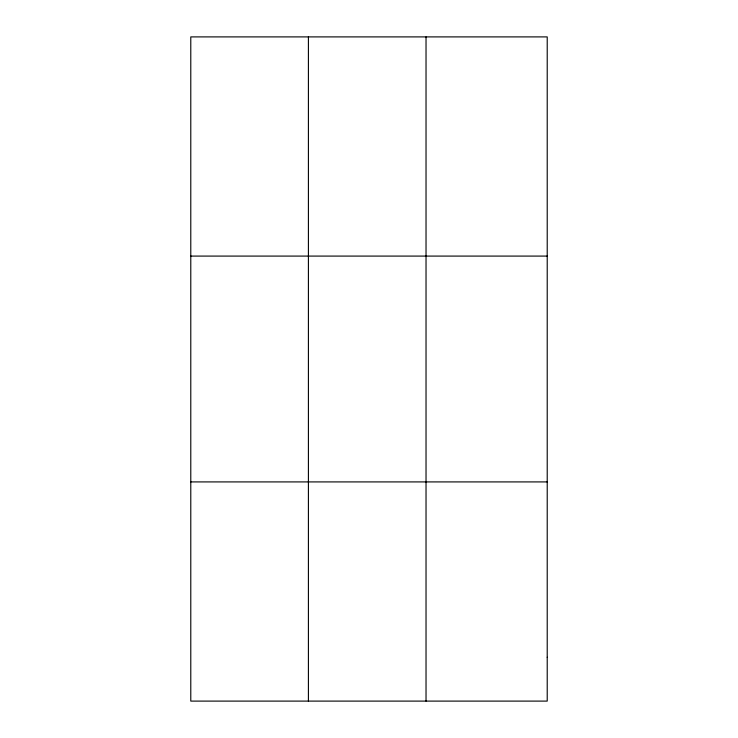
<?xml version="1.0" encoding="UTF-8"?>
<svg xmlns="http://www.w3.org/2000/svg" width="738" height="738" viewBox="0 0 738 738"><rect width="100%" height="100%" fill="white"/><g stroke="black" fill="none" stroke-linecap="round" stroke-linejoin="round"><path stroke-width="1.11" d="M308.41 36.9L308.41 701.1M426.029 36.9L426.029 701.1M190.782 256.086L547.218 256.086M190.782 481.914L547.218 481.914M547.218 657.263L547.218 701.1L190.782 701.1L190.782 36.9L547.218 36.9L547.218 657.263"/></g></svg>
